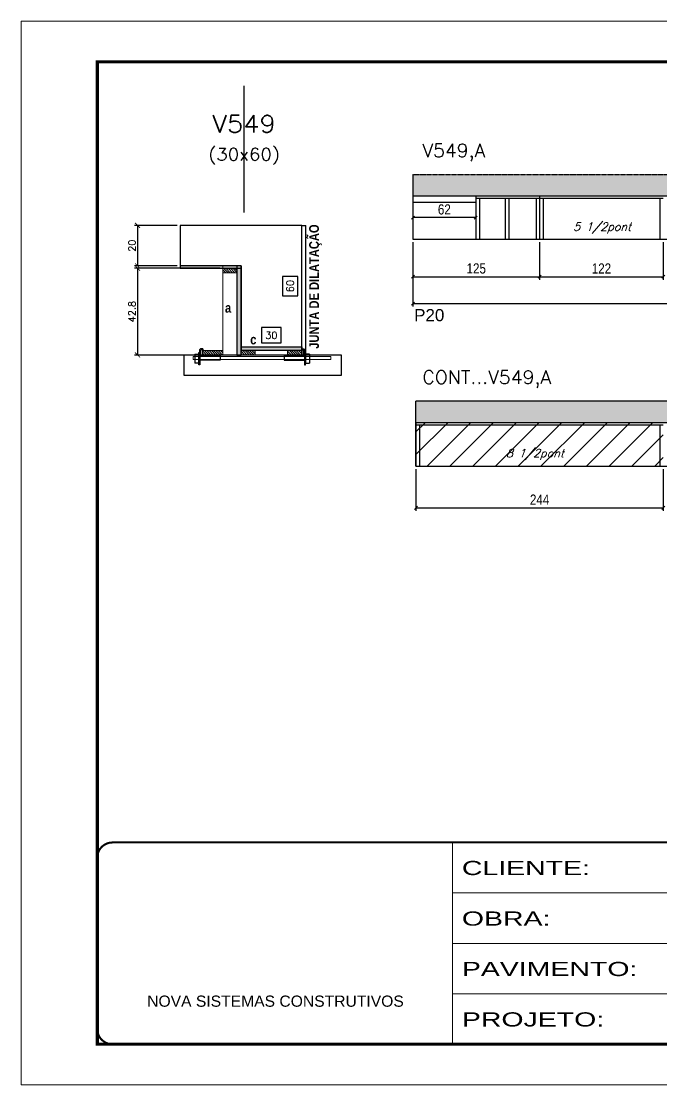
# Model space of a CAD drawing. Extents: x -21493 to -15213, y -12134 to 11887.
# Drawn here: x -18323 to -17692, y -1797 to -747 of the extents above; entities that cross this region are included whole.
import ezdxf
from ezdxf.enums import TextEntityAlignment as Align

# ---------------------------------------------------------------- set-up
doc = ezdxf.new("R2010")
doc.units = 0
for name, pattern in [('CONTINUO', [0]), ('DASHED', [0.75, 0.5, -0.25]), ('HIDDEN', [0.375, 0.25, -0.125])]:
    doc.linetypes.add(name, pattern=pattern)
for name, color, linetype in [('5', 5, 'Continuous'), ('barrote', 251, 'Continuous'), ('COTA', 241, 'Continuous'), ('Cota Seção (2x)', 4, 'Continuous'), ('detalhes', 4, 'Continuous'), ('Painéis', 200, 'Continuous'), ('presilha', 1, 'Continuous'), ('Reaproveitamento', 251, 'Continuous'), ('SARR_2.2x7', 40, 'Continuous'), ('SARR_3.5x7', 81, 'Continuous'), ('texto', 7, 'Continuous'), ('Texto de Titulo', 7, 'Continuous'), ('Texto Qtd Sarr', 242, 'Continuous')]:
    doc.layers.add(name, color=color, linetype=linetype)
for name, color, linetype, lineweight in [('CONCRETO', 251, 'Continuous', 25), ('Folhas', 255, 'Continuous', 9), ('Hachura', 251, 'Continuous', 9), ('Madeira', 126, 'Continuous', 18), ('SARRAFO DE PRESSAO', 251, 'DASHED', 9), ('SCO-___-LAJ', 2, 'Continuous', 0), ('Texto Seção', 7, 'Continuous', 15)]:
    doc.layers.add(name, color=color, linetype=linetype, lineweight=lineweight)
doc.styles.add('ARIAL', font='arial.ttf')
doc.styles.add('COTA TECNICA', font='techl___.ttf', dxfattribs={"height": 10})
doc.styles.add('COTA TECNICA-50', font='techl___.ttf', dxfattribs={"height": 9})
doc.styles.add('REGUA-120', font='ROMANS.shx', dxfattribs={"height": 15})
doc.styles.add('Romans', font='romans.shx')
doc.styles.get("Standard").update_dxf_attribs({"font": 'arial.ttf'})
doc.styles.add('TECNICA', font='techb___.ttf', dxfattribs={"height": 10})
doc.styles.add('Tecnologia', font='')
doc.styles.get('Tecnologia').set_extended_font_data('Forgotten Futurist')
doc.dimstyles.new('COTA PAINEL-50', dxfattribs={"dimtxt": 9, "dimasz": 3, "dimexe": 3, "dimexo": 3, "dimgap": 3, "dimtad": 1, "dimdec": 1, "dimzin": 12, "dimdsep": 46, "dimtxsty": 'COTA TECNICA-50', "dimblk1": 'OBLIQUE', "dimblk2": 'OBLIQUE', "dimsah": 1, "dimcen": 0.9, "dimclrd": 4, "dimclre": 4, "dimclrt": 240, "dimadec": 1, "dimazin": 3, "dimtfac": 1, "dimtdec": 1, "dimtmove": 0, "dimatfit": 3, "dimfxl": 1, "dimtolj": 1, "dimtzin": 12, "dimarcsym": 0})
doc.dimstyles.new('Cota Seção (2x)', dxfattribs={"dimtxt": 7, "dimasz": 5, "dimexe": 3, "dimexo": 3, "dimgap": 2, "dimtad": 3, "dimdec": 1, "dimlfac": 0.5, "dimzin": 12, "dimdsep": 46, "dimtxsty": 'Romans', "dimblk": 'ARCHTICK', "dimcen": 0, "dimclrd": 4, "dimclre": 4, "dimclrt": 1, "dimadec": 1, "dimazin": 3, "dimtfac": 1, "dimtdec": 1, "dimtmove": 0, "dimatfit": 3, "dimldrblk": 'OBLIQUE', "dimfxl": 1, "dimtolj": 1, "dimtzin": 12, "dimarcsym": 0})
doc.dimstyles.new('Cota Seção interna', dxfattribs={"dimtxt": 7, "dimasz": 6, "dimexe": 0.18, "dimexo": 2, "dimgap": -4, "dimtad": 3, "dimdec": 1, "dimlfac": 0.5, "dimzin": 12, "dimdsep": 46, "dimtxsty": 'Romans', "dimblk": 'ARCHTICK', "dimcen": 0.09, "dimse1": 1, "dimse2": 1, "dimsd1": 1, "dimsd2": 1, "dimclrd": 180, "dimclre": 5, "dimclrt": 1, "dimadec": 0, "dimazin": 3, "dimtfac": 1, "dimtdec": 1, "dimtofl": 0, "dimtmove": 0, "dimatfit": 3, "dimldrblk": 'ARCHTICK', "dimfxl": 1, "dimtolj": 1, "dimtzin": 0, "dimarcsym": 0})
doc.dimstyles.new('PAINEL', dxfattribs={"dimtxt": 10, "dimasz": 3, "dimexe": 3, "dimexo": 3, "dimgap": 3, "dimtad": 1, "dimdec": 1, "dimzin": 12, "dimdsep": 46, "dimtxsty": 'COTA TECNICA', "dimblk1": 'OBLIQUE', "dimblk2": 'OBLIQUE', "dimsah": 1, "dimcen": 0.9, "dimclrd": 4, "dimclre": 4, "dimclrt": 240, "dimadec": 1, "dimazin": 3, "dimtfac": 1, "dimtdec": 1, "dimtmove": 0, "dimatfit": 3, "dimfxl": 1, "dimtolj": 1, "dimtzin": 12, "dimarcsym": 0})

# ---------------------------------------------------------------- blocks, each defined once
blk = doc.blocks.new('titulo1')
at = {"layer": 'Defpoints', "color": 252, "linetype": 'HIDDEN', "ltscale": 2}
blk.add_line((0, 0), (0, 125), dxfattribs=at)
at = {"layer": 'Defpoints', "style": 'Romans', "oblique": 15}
blk.add_attdef('FOLHA', text='', height=10, dxfattribs=at).set_placement((0, 15.6), align=Align.MIDDLE_CENTER)
at = {"layer": 'Texto Qtd Sarr', "color": 3, "style": 'Romans', "oblique": 15}
for tag, height, p in [('TITULO', 17, (0, 71.4)), ('SEÇÃO', 12, (0, 41.5))]:
    blk.add_attdef(tag, text='', height=height, dxfattribs=at).set_placement(p, align=Align.MIDDLE_CENTER)
blk = doc.blocks.new('PRESILHA METÁLICA 1')
at = {"layer": 'presilha'}
for p, q in [((7.5, 10.6), (7.5, 19.9)), ((12, 21), (8.6, 21)), ((9, 11.6), (9, 18.9)), ((12, 19.5), (9.6, 19.5)), ((12, 21), (12, 19.5)), ((0, 13), (6, 13)), ((0, 13), (0, 0)), ((6, 0), (0, 0)), ((6, 15.5), (7.5, 15.5)), ((6, -2.5), (6, 15.5)), ((6, 13), (6, 0)), ((7.5, 15.5), (7.5, -2.5)), ((37.5, 4.1), (7.5, 4.1)), ((37.5, 11), (9.6, 11)), ((37.5, 11), (37.5, 4.1)), ((7.5, -2.5), (6, -2.5))]:
    blk.add_line(p, q, dxfattribs=at)
for centre, radius, start, end in [((8.6, 19.9), 1.14, 90, 180), ((9.6, 18.9), 0.57, 90, 180), ((9.6, 11.6), 0.57, 180, 270)]:
    blk.add_arc(centre, radius, start, end, dxfattribs=at)
blk = doc.blocks.new('*D76')
at = {"layer": 'Cota Seção (2x)', "color": 180, "lineweight": -2, "transparency": 16777216}
for p, q in [((-18066.9, -1049.6), (-18086.3, -1049.6)), ((-18086.3, -1049.6), (-18086.3, -1064.6)), ((-18066.9, -1064.6), (-18066.9, -1049.6)), ((-18086.3, -1064.6), (-18066.9, -1064.6))]:
    blk.add_line(p, q, dxfattribs=at)
at = {"layer": 'Defpoints', "color": 0, "transparency": 16777216}
for p in [(-18046.6, -1068.6), (-18106.6, -1076.6), (-18046.6, -1076.6)]:
    blk.add_point(p, dxfattribs=at)
at = {"layer": 'Cota Seção (2x)', "color": 1, "transparency": 16777216, "insert": (-18076.6, -1057.1), "char_height": 7, "attachment_point": 5, "style": 'Romans'}
blk.add_mtext('\\A1;30', dxfattribs=at)
blk = doc.blocks.new('_ArchTick')
at = {"color": 0, "linetype": 'ByBlock', "const_width": 0.15}
blk.add_lwpolyline([(-0.5, -0.5), (0.5, 0.5)], dxfattribs=at)
blk = doc.blocks.new('*D683')
at = {"layer": 'COTA', "color": 4, "lineweight": -2, "transparency": 16777216}
for p, q in [((-18127.6, -991), (-18211.7, -991)), ((-18208.7, -991), (-18208.7, -1076.6)), ((-18127.6, -1076.6), (-18211.7, -1076.6))]:
    blk.add_line(p, q, dxfattribs=at)
at = {"layer": 'Defpoints', "color": 0, "transparency": 16777216}
for p in [(-18124.6, -991), (-18208.7, -1076.6), (-18124.6, -1076.6)]:
    blk.add_point(p, dxfattribs=at)
at = {"layer": 'COTA', "color": 4, "lineweight": -2, "transparency": 16777216, "xscale": 5, "yscale": 5, "zscale": 5}
for p, rotation in [((-18208.7, -991), 90), ((-18208.7, -1076.6), 270)]:
    blk.add_blockref('_ArchTick', p, dxfattribs=dict(at, rotation=rotation))
at = {"layer": 'COTA', "color": 1, "transparency": 16777216, "insert": (-18214.2, -1033.8), "char_height": 7, "attachment_point": 5, "rotation": 90, "style": 'Romans'}
blk.add_mtext('\\A1;42.8', dxfattribs=at)
blk = doc.blocks.new('_Oblique')
at = {"color": 0, "linetype": 'ByBlock', "lineweight": -2}
blk.add_line((-0.5, -0.5), (0.5, 0.5), dxfattribs=at)
blk = doc.blocks.new('*D684')
at = {"layer": 'COTA', "color": 4, "lineweight": -2, "transparency": 16777216}
for p, q in [((-18169.6, -948.6), (-18211.7, -948.6)), ((-18208.7, -948.6), (-18208.7, -988.6)), ((-18169.6, -988.6), (-18211.7, -988.6))]:
    blk.add_line(p, q, dxfattribs=at)
at = {"layer": 'Defpoints', "color": 0, "transparency": 16777216}
for p in [(-18166.6, -948.6), (-18208.7, -988.6), (-18166.6, -988.6)]:
    blk.add_point(p, dxfattribs=at)
at = {"layer": 'COTA', "color": 4, "lineweight": -2, "transparency": 16777216, "xscale": 5, "yscale": 5, "zscale": 5}
for p, rotation in [((-18208.7, -948.6), 90), ((-18208.7, -988.6), 270)]:
    blk.add_blockref('_ArchTick', p, dxfattribs=dict(at, rotation=rotation))
at = {"layer": 'COTA', "color": 1, "transparency": 16777216, "insert": (-18214.2, -968.6), "char_height": 7, "attachment_point": 5, "rotation": 90, "style": 'Romans'}
blk.add_mtext('\\A1;20', dxfattribs=at)
blk = doc.blocks.new('*D685')
at = {"layer": 'Cota Seção (2x)', "color": 180, "lineweight": -2, "transparency": 16777216}
for p, q in [((-18050.6, -999.1), (-18065.6, -999.1)), ((-18065.6, -999.1), (-18065.6, -1018.1)), ((-18050.6, -1018.1), (-18050.6, -999.1)), ((-18065.6, -1018.1), (-18050.6, -1018.1))]:
    blk.add_line(p, q, dxfattribs=at)
at = {"layer": 'Defpoints', "color": 0, "transparency": 16777216}
for p in [(-18046.6, -948.6), (-18046.6, -1068.6), (-18046.6, -1068.6)]:
    blk.add_point(p, dxfattribs=at)
at = {"layer": 'Cota Seção (2x)', "color": 1, "transparency": 16777216, "insert": (-18058.1, -1008.6), "char_height": 7, "attachment_point": 5, "rotation": 90, "style": 'Romans'}
blk.add_mtext('\\A1;60', dxfattribs=at)
blk = doc.blocks.new('*D75')
at = {"layer": 'COTA', "color": 4, "linetype": 'ByBlock', "lineweight": -2, "transparency": 16777216}
for p, q in [((-17937, -965.3), (-17937, -1002.3)), ((-17812, -965.3), (-17812, -1002.3)), ((-17937, -999.3), (-17812, -999.3))]:
    blk.add_line(p, q, dxfattribs=at)
at = {"layer": 'Defpoints', "color": 0, "linetype": 'ByBlock', "transparency": 16777216}
for p in [(-17937, -962.3), (-17812, -962.3), (-17812, -999.3)]:
    blk.add_point(p, dxfattribs=at)
at = {"layer": 'COTA', "color": 4, "linetype": 'ByBlock', "lineweight": -2, "transparency": 16777216, "xscale": 3, "yscale": 3, "zscale": 3, "rotation": 180}
blk.add_blockref('_Oblique', (-17937, -999.3), dxfattribs=at)
at = {"layer": 'COTA', "color": 4, "linetype": 'ByBlock', "lineweight": -2, "transparency": 16777216, "xscale": 3, "yscale": 3, "zscale": 3}
blk.add_blockref('_Oblique', (-17812, -999.3), dxfattribs=at)
at = {"layer": 'COTA', "color": 240, "linetype": 'ByBlock', "transparency": 16777216, "insert": (-17874.5, -991.2), "char_height": 10, "attachment_point": 5, "style": 'COTA TECNICA'}
blk.add_mtext('\\A1;125', dxfattribs=at)
blk = doc.blocks.new('*D668')
at = {"layer": 'COTA', "color": 4, "linetype": 'ByBlock', "lineweight": -2, "transparency": 16777216}
for p, q in [((-17937, -965.3), (-17937, -1028.8)), ((-17258, -965.3), (-17258, -1028.8)), ((-17937, -1025.8), (-17258, -1025.8))]:
    blk.add_line(p, q, dxfattribs=at)
at = {"layer": 'Defpoints', "color": 0, "linetype": 'ByBlock', "transparency": 16777216}
for p in [(-17937, -962.3), (-17258, -962.3), (-17258, -1025.8)]:
    blk.add_point(p, dxfattribs=at)
at = {"layer": 'COTA', "color": 4, "linetype": 'ByBlock', "lineweight": -2, "transparency": 16777216, "xscale": 3, "yscale": 3, "zscale": 3, "rotation": 180}
blk.add_blockref('_Oblique', (-17937, -1025.8), dxfattribs=at)
at = {"layer": 'COTA', "color": 4, "linetype": 'ByBlock', "lineweight": -2, "transparency": 16777216, "xscale": 3, "yscale": 3, "zscale": 3}
blk.add_blockref('_Oblique', (-17258, -1025.8), dxfattribs=at)
at = {"layer": 'COTA', "color": 240, "linetype": 'ByBlock', "transparency": 16777216, "insert": (-17597.5, -1018.1), "char_height": 9, "attachment_point": 5, "style": 'COTA TECNICA-50'}
blk.add_mtext('\\A1;679', dxfattribs=at)
blk = doc.blocks.new('*D669')
at = {"layer": 'COTA', "color": 4, "lineweight": -2, "ltscale": 25, "transparency": 16777216}
for p, q in [((-17934, -1189.2), (-17934, -1230.5)), ((-17690, -1189.2), (-17690, -1230.5)), ((-17934, -1227.5), (-17690, -1227.5))]:
    blk.add_line(p, q, dxfattribs=at)
at = {"layer": 'Defpoints', "color": 0, "ltscale": 25, "transparency": 16777216}
for p in [(-17934, -1186.2), (-17690, -1186.2), (-17690, -1227.5)]:
    blk.add_point(p, dxfattribs=at)
at = {"layer": 'COTA', "color": 4, "lineweight": -2, "ltscale": 25, "transparency": 16777216, "xscale": 3, "yscale": 3, "zscale": 3, "rotation": 180}
blk.add_blockref('_Oblique', (-17934, -1227.5), dxfattribs=at)
at = {"layer": 'COTA', "color": 4, "lineweight": -2, "ltscale": 25, "transparency": 16777216, "xscale": 3, "yscale": 3, "zscale": 3}
blk.add_blockref('_Oblique', (-17690, -1227.5), dxfattribs=at)
at = {"layer": 'COTA', "color": 240, "ltscale": 25, "transparency": 16777216, "insert": (-17812, -1219.4), "char_height": 10, "attachment_point": 5, "style": 'COTA TECNICA'}
blk.add_mtext('\\A1;244', dxfattribs=at)
blk = doc.blocks.new('*D702')
at = {"layer": 'COTA', "color": 4, "lineweight": -2, "ltscale": 25, "transparency": 16777216}
for p, q in [((-17937, -928.5), (-17937, -944)), ((-17875, -928.5), (-17875, -944)), ((-17875, -941), (-17937, -941))]:
    blk.add_line(p, q, dxfattribs=at)
at = {"layer": 'Defpoints', "color": 0, "ltscale": 25, "transparency": 16777216}
for p in [(-17937, -925.5), (-17875, -925.5), (-17937, -941)]:
    blk.add_point(p, dxfattribs=at)
at = {"layer": 'COTA', "color": 4, "lineweight": -2, "ltscale": 25, "transparency": 16777216, "xscale": 3, "yscale": 3, "zscale": 3, "rotation": 180}
blk.add_blockref('_Oblique', (-17937, -941), dxfattribs=at)
at = {"layer": 'COTA', "color": 4, "lineweight": -2, "ltscale": 25, "transparency": 16777216, "xscale": 3, "yscale": 3, "zscale": 3}
blk.add_blockref('_Oblique', (-17875, -941), dxfattribs=at)
at = {"layer": 'COTA', "color": 240, "ltscale": 25, "transparency": 16777216, "insert": (-17906, -932.9), "char_height": 10, "attachment_point": 5, "style": 'COTA TECNICA'}
blk.add_mtext('\\A1;62', dxfattribs=at)
blk = doc.blocks.new('*D703')
at = {"layer": 'COTA', "color": 4, "lineweight": -2, "ltscale": 25, "transparency": 16777216}
for p, q in [((-17812, -965.3), (-17812, -1002.3)), ((-17690, -965.3), (-17690, -1002.3)), ((-17812, -999.3), (-17690, -999.3))]:
    blk.add_line(p, q, dxfattribs=at)
at = {"layer": 'Defpoints', "color": 0, "ltscale": 25, "transparency": 16777216}
for p in [(-17812, -962.3), (-17690, -962.3), (-17690, -999.3)]:
    blk.add_point(p, dxfattribs=at)
at = {"layer": 'COTA', "color": 4, "lineweight": -2, "ltscale": 25, "transparency": 16777216, "xscale": 3, "yscale": 3, "zscale": 3, "rotation": 180}
blk.add_blockref('_Oblique', (-17812, -999.3), dxfattribs=at)
at = {"layer": 'COTA', "color": 4, "lineweight": -2, "ltscale": 25, "transparency": 16777216, "xscale": 3, "yscale": 3, "zscale": 3}
blk.add_blockref('_Oblique', (-17690, -999.3), dxfattribs=at)
at = {"layer": 'COTA', "color": 240, "ltscale": 25, "transparency": 16777216, "insert": (-17751, -991.2), "char_height": 10, "attachment_point": 5, "style": 'COTA TECNICA'}
blk.add_mtext('\\A1;122', dxfattribs=at)
blk = doc.blocks.new('9999999999')
at = {"color": 30, "linetype": 'CONTINUO'}
for p, q in [((98564.6, 34230.2), (98564.6, 34429.4)), ((98564.6, 34379.6), (99584, 34379.6)), ((98564.6, 34329.8), (99488, 34329.8)), ((98564.6, 34280), (99488, 34280))]:
    blk.add_line(p, q, dxfattribs=at)
at = {"color": 30, "linetype": 'CONTINUO', "const_width": 2}
blk.add_lwpolyline([(99584, 34230.2), (99584, 34414.4, 0.414214), (99569, 34429.4), (98229, 34429.4, 0.414214), (98214, 34414.4), (98214, 34245.2, 0.414214), (98229, 34230.2), (99584, 34230.2)], format="xyb", dxfattribs=at)
at = {"layer": 'Folhas'}
blk.add_lwpolyline([(98139, 34190.2), (99624, 34190.2), (99624, 35240.2), (98139, 35240.2)], close=True, dxfattribs=at)
at = {"layer": 'Folhas', "color": 30, "const_width": 3}
blk.add_lwpolyline([(98214, 34230.2), (99584, 34230.2), (99584, 35200.2), (98214, 35200.2)], close=True, dxfattribs=at)
at = {"color": 7, "linetype": 'Continuous', "ltscale": 5, "style": 'ARIAL'}
blk.add_text('NOVA SISTEMAS CONSTRUTIVOS', height=11.059, dxfattribs=at).set_placement((98263.2, 34267.2))
at = {"layer": 'Folhas', "color": 7, "style": 'Tecnologia', "width": 1.5}
for s, p in [('CLIENTE:', (98573.7, 34397.2)), ('OBRA:', (98573.7, 34347.3)), ('PAVIMENTO:', (98573.7, 34297.5)), ('PROJETO:', (98573.7, 34247.7))]:
    blk.add_text(s, height=14, dxfattribs=at).set_placement(p)

msp = doc.modelspace()

# ---------------------------------------------------------------- hatches: boundary and pattern name
at = {"layer": 'COTA', "linetype": 'ByBlock'}
h = msp.add_hatch(dxfattribs=at)
h.set_pattern_fill('AR-CONC', color=256, scale=0.03)
h.set_pattern_definition([(50, (-158644.1976, -31787.143), (5.46554007, -0.47817257), [0.5715, -6.2865]), (355, (-158644.1976, -31787.143), (-1.05730264, 5.73170536), [0.4572, -5.02921753]), (100.4514447, (-158643.742, -31787.1827), (4.40823741, 5.25353256), [0.48570026, -5.34270734]), (46.1842, (-158644.1976, -31785.619), (8.13237123, -1.26126984), [0.85725, -9.42975]), (96.6355576, (-158643.52, -31785.724), (7.122124, 7.42278374), [0.7285507, -8.01406824]), (351.184151, (-158644.198, -31785.619), (7.122124, 7.42278374), [0.685799, -7.54379196]), (21, (-158643.4356, -31786), (4.54843174, -3.06795595), [0.5715, -6.2865]), (326, (-158643.4356, -31786), (1.85406085, 5.52563898), [0.4572, -5.0292]), (71.451445, (-158643.0566, -31786.2555), (6.40249258, 2.45768307), [0.48570026, -5.34269813]), (37.5, (-158644.1976, -31787.1429), (0.092658098, 2.536651166), [0, -4.96824, 0, -5.1054, 0, -5.04825]), (7.5, (-158644.1976, -31787.143), (2.004589875, 3.005417245), [0, -2.91084, 0, -4.85394, 0, -1.92405]), (327.5, (-158645.8969, -31787.1429), (4.067717855, -0.17186232), [0, -1.905, 0, -5.9436, 0, -7.8867]), (317.5, (-158646.659, -31787.143), (4.44387544, 0.76279473), [0, -2.4765, 0, -3.94716, 0, -5.6007])])
h.paths.add_polyline_path([(-17445.99, -898.34), (-17936.99, -898.34), (-17936.99, -919.54), (-17445.99, -919.54), (-17376.99, -919.54), (-17376.99, -940.34), (-17257.99, -940.34), (-17257.99, -962.22), (-17227.99, -962.34), (-17227.99, -940.34), (-17108.99, -940.34), (-17108.99, -919.54), (-17005.49, -919.54), (-17005.49, -898.34)])
h.paths.add_polyline_path([(-17089.07, -946.65), (-17089.07, -912.72), (-17109.65, -912.72), (-17109.65, -946.65)], flags=25)
h.paths.add_polyline_path([(-17180.18, -926.66), (-17157.37, -926.66), (-17157.37, -906.07), (-17180.18, -906.07)], flags=24)
h.paths.add_polyline_path([(-17329.18, -926.66), (-17306.37, -926.66), (-17306.37, -906.07), (-17329.18, -906.07)], flags=24)
h = msp.add_hatch(dxfattribs=at)
h.set_pattern_fill('AR-CONC', color=256, scale=0.03)
h.set_pattern_definition([(50, (-155460.6976, -29216.8356), (5.46554007, -0.47817257), [0.5715, -6.2865]), (355, (-155460.6976, -29216.8356), (-1.05730264, 5.73170536), [0.4572, -5.02921753]), (100.4514447, (-155460.242, -29216.8755), (4.40823741, 5.25353256), [0.48570026, -5.34270734]), (46.1842, (-155460.6976, -29215.3116), (8.13237123, -1.26126984), [0.85725, -9.42975]), (96.6355576, (-155460.02, -29215.417), (7.122124, 7.42278374), [0.7285507, -8.01406824]), (351.184151, (-155460.698, -29215.312), (7.122124, 7.42278374), [0.685799, -7.54379196]), (21, (-155459.9356, -29215.6926), (4.54843174, -3.06795595), [0.5715, -6.2865]), (326, (-155459.9356, -29215.6926), (1.85406085, 5.52563898), [0.4572, -5.0292]), (71.451445, (-155459.5566, -29215.9483), (6.40249258, 2.45768307), [0.48570026, -5.34269813]), (37.5, (-155460.6976, -29216.8356), (0.092658098, 2.536651166), [0, -4.96824, 0, -5.1054, 0, -5.04825]), (7.5, (-155460.6976, -29216.8356), (2.004589875, 3.005417245), [0, -2.91084, 0, -4.85394, 0, -1.92405]), (327.5, (-155462.3969, -29216.8356), (4.067717855, -0.17186232), [0, -1.905, 0, -5.9436, 0, -7.8867]), (317.5, (-155463.159, -29216.8356), (4.44387544, 0.76279473), [0, -2.4765, 0, -3.94716, 0, -5.6007])])
h.paths.add_polyline_path([(-17182.49, -1143.44), (-17182.49, -1122.24), (-17933.99, -1122.24), (-17933.99, -1143.44)])
at = {"layer": 'Hachura'}
h = msp.add_hatch(color=256, dxfattribs=at)
h.dxf.hatch_style = 1
h.paths.add_polyline_path([(-18106.58, -991.01), (-18106.58, -988.61), (-18166.58, -988.61), (-18166.58, -991.01)])
h = msp.add_hatch(dxfattribs=at)
h.set_pattern_fill('ANSI31', color=256, scale=0.5, angle=270, style=0)
h.set_pattern_definition([(315, (4781.2356, -9298.649), (1.12253202, 1.12253202), [])])
h.paths.add_polyline_path([(-18124.58, -995.41), (-18124.58, -991.01), (-18110.58, -991.01), (-18110.58, -995.41)])
h = msp.add_hatch(color=256, dxfattribs=at)
h.dxf.hatch_style = 1
h.paths.add_polyline_path([(-18106.58, -988.61), (-18110.58, -988.61), (-18110.58, -1076.61), (-18106.58, -1076.61)])
h = msp.add_hatch(color=256, dxfattribs=at)
h.dxf.hatch_style = 1
h.paths.add_polyline_path([(-18106.58, -1072.21), (-18106.58, -1068.61), (-18046.62, -1068.61), (-18046.62, -1072.21)])
h = msp.add_hatch(dxfattribs=at)
h.set_pattern_fill('ANSI31', color=256, scale=0.5, angle=270, style=0)
h.set_pattern_definition([(315, (4747.2356, -9306.249), (1.12253202, 1.12253202), [])])
h.paths.add_polyline_path([(-18124.58, -1076.61), (-18124.58, -1072.21), (-18144.58, -1072.21), (-18144.58, -1076.61)])
h = msp.add_hatch(dxfattribs=at)
h.set_pattern_fill('ANSI31', color=256, scale=0.5, angle=270, style=0)
h.set_pattern_definition([(315, (4850.0376, -9306.249), (1.12253202, 1.12253202), [])])
h.paths.add_polyline_path([(-18106.58, -1076.61), (-18106.58, -1072.21), (-18092.58, -1072.21), (-18092.58, -1076.61)])
h = msp.add_hatch(dxfattribs=at)
h.set_pattern_fill('ANSI31', color=256, scale=0.5, angle=270, style=0)
h.set_pattern_definition([(315, (4896.0008, -9306.249), (1.12253202, 1.12253202), [])])
h.paths.add_polyline_path([(-18060.62, -1076.61), (-18060.62, -1072.21), (-18046.62, -1072.21), (-18046.62, -1076.61)])
at = {"layer": 'Reaproveitamento', "linetype": 'ByBlock'}
h = msp.add_hatch(dxfattribs=at)
h.set_pattern_fill('ANSI31', color=256, scale=5)
h.set_pattern_definition([(45, (-158644.198, -31787.143), (-11.2253202, 11.2253202), [])])
h.paths.add_polyline_path([(-17933.99, -1143.44), (-17933.99, -1186.24), (-17689.99, -1186.24), (-17689.99, -1143.44)])

# ---------------------------------------------------------------- linework, layer by layer
at = {"layer": 'barrote'}
msp.add_lwpolyline([(-18162.95, -1096.61), (-18007.3, -1096.61), (-18007.3, -1076.61), (-18162.95, -1076.61)], close=True, dxfattribs=at)
at = {"layer": 'CONCRETO'}
for p, q in [((-18046.58, -1076.61), (-18046.58, -948.61)), ((-18046.58, -948.61), (-18042.58, -948.61)), ((-18042.58, -1076.61), (-18042.58, -948.61))]:
    msp.add_line(p, q, dxfattribs=at)
msp.add_lwpolyline([(-18106.58, -988.61), (-18106.58, -1072.21), (-18106.58, -1072.21), (-18106.58, -1068.61), (-18046.58, -1068.61), (-18046.58, -988.61), (-18046.58, -988.61), (-18046.58, -948.61), (-18046.58, -948.61), (-18046.58, -948.61), (-18106.58, -948.61), (-18166.58, -948.61), (-18166.58, -988.61)], dxfattribs=at)
at = {"layer": 'COTA', "linetype": 'DASHED', "ltscale": 0.3}
msp.add_line((-17936.99, -898.34), (-17445.99, -898.34), dxfattribs=at)
at = {"layer": 'COTA', "linetype": 'ByBlock'}
for p, q in [((-17936.99, -898.34), (-17936.99, -919.54)), ((-17182.49, -1122.24), (-17933.99, -1122.24)), ((-17933.99, -1143.44), (-17933.99, -1122.24))]:
    msp.add_line(p, q, dxfattribs=at)
at = {"layer": 'Madeira'}
for points in [[(-18124.58, -988.61), (-18110.58, -988.61), (-18110.58, -1076.61), (-18124.58, -1076.61)], [(-18124.58, -995.41), (-18124.58, -991.01), (-18110.58, -991.01), (-18110.58, -995.41)], [(-18124.58, -1076.61), (-18124.58, -1072.21), (-18144.58, -1072.21), (-18144.58, -1076.61)], [(-18106.58, -1076.61), (-18106.58, -1072.21), (-18092.58, -1072.21), (-18092.58, -1076.61)], [(-18060.62, -1076.61), (-18060.62, -1072.21), (-18046.62, -1072.21), (-18046.62, -1076.61)]]:
    msp.add_lwpolyline(points, close=True, dxfattribs=at)
at = {"layer": 'Painéis', "linetype": 'ByBlock'}
for p, q in [((-17936.99, -919.54), (-17445.99, -919.54)), ((-17936.99, -919.54), (-17936.99, -962.34)), ((-17893.99, -919.54), (-17892.99, -919.54)), ((-17811.99, -919.54), (-17811.99, -962.34)), ((-17770.99, -919.54), (-17770.99, -919.54)), ((-17936.99, -962.34), (-17892.99, -962.34)), ((-17892.99, -962.34), (-17770.99, -962.34)), ((-17770.99, -962.34), (-17445.99, -962.34))]:
    msp.add_line(p, q, dxfattribs=at)
at = {"layer": 'Painéis', "ltscale": 25}
for p, q in [((-17182.49, -1143.44), (-17933.99, -1143.44)), ((-17933.99, -1143.44), (-17933.99, -1186.24)), ((-17933.99, -1186.24), (-17182.49, -1186.24))]:
    msp.add_line(p, q, dxfattribs=at)
at = {"layer": 'Painéis'}
for points in [[(-18106.58, -991.01), (-18106.58, -988.61), (-18166.58, -988.61), (-18166.58, -991.01)], [(-18106.58, -988.61), (-18110.58, -988.61), (-18110.58, -1076.61), (-18106.58, -1076.61)], [(-18106.58, -1072.21), (-18106.58, -1068.61), (-18046.62, -1068.61), (-18046.62, -1072.21)]]:
    msp.add_lwpolyline(points, close=True, dxfattribs=at)
at = {"layer": 'SARR_2.2x7', "linetype": 'Continuous'}
for p, q in [((-17874.99, -921.74), (-17811.99, -921.74)), ((-17811.99, -921.74), (-17689.99, -921.74)), ((-17936.99, -925.54), (-17874.99, -925.54)), ((-17933.99, -1145.64), (-17689.99, -1145.64))]:
    msp.add_line(p, q, dxfattribs=at)
at = {"layer": 'SARR_3.5x7'}
for p, q in [((-17874.99, -919.54), (-17874.99, -962.34)), ((-17871.45, -921.73), (-17871.45, -962.33)), ((-17845.89, -921.74), (-17845.89, -962.34)), ((-17842.34, -921.73), (-17842.34, -962.33)), ((-17815.49, -921.74), (-17815.49, -962.34)), ((-17808.49, -921.74), (-17808.49, -962.34)), ((-17693.49, -921.74), (-17693.49, -962.34)), ((-17933.99, -1186.24), (-17933.99, -1143.44)), ((-17930.54, -1145.64), (-17930.54, -1186.24)), ((-17693.49, -1145.64), (-17693.49, -1186.24))]:
    msp.add_line(p, q, dxfattribs=at)
at = {"layer": 'SCO-___-LAJ', "color": 1}
msp.add_lwpolyline([(-18153.95, -1077.94), (-18017.96, -1077.94), (-18017.96, -1081.14), (-18153.95, -1081.14)], close=True, dxfattribs=at)

# ---------------------------------------------------------------- block references
at = {"layer": 'presilha', "yscale": 0.6666666666666666, "zscale": 0.6666666666666666}
for p, xscale in [((-18152.16, -1084.57), 0.6666666666666666), ((-18039.04, -1084.57), -0.6666666666666666)]:
    msp.add_blockref('PRESILHA METÁLICA 1', p, dxfattribs=dict(at, xscale=xscale))
at = {"layer": 'SARRAFO DE PRESSAO', "color": 6, "linetype": 'ByBlock'}
msp.add_blockref('9999999999', (-116462.39, -35987.3), dxfattribs=at)
at = {"layer": 'Texto Seção'}
ref = msp.add_blockref('titulo1', (-18103.59, -935.9), dxfattribs=at)
ref.add_attrib('TITULO', 'V549', dxfattribs={"layer": 'Texto de Titulo', "color": 7, "height": 17, "style": 'Romans', "width": 1.1}).set_placement((-18103.59, -848.4), align=Align.MIDDLE_CENTER)
ref.add_attrib('SEÇÃO', '(30x60)', dxfattribs={"layer": 'Texto de Titulo', "color": 7, "height": 12, "style": 'Romans', "width": 1.1}).set_placement((-18103.59, -878.4), align=Align.MIDDLE_CENTER)

# ---------------------------------------------------------------- texts
at = {"layer": '5', "linetype": 'Continuous'}
msp.add_text('P20', height=12, rotation=359.99996, dxfattribs=at).set_placement((-17935.8, -1043.24))
at = {"layer": 'detalhes', "style": 'TECNICA'}
msp.add_text('JUNTA DE DILATAÇÃO', height=9.6, rotation=90, dxfattribs=at).set_placement((-18029.74, -1070.41))
for s, p in [('a', (-18122.41, -1034.8)), ('c', (-18097.51, -1066.11))]:
    msp.add_text(s, height=9.6, dxfattribs=at).set_placement(p)
at = {"layer": 'texto', "color": 2, "char_height": 8, "attachment_point": 5, "style": 'Romans'}
for s, insert in [('{\\Q19;\\C256;5 1/2pont}', (-17750.32, -951.2)), ('{\\Q19;\\C256;8 1/2pont}', (-17816.6, -1174.75))]:
    msp.add_mtext(s, dxfattribs=dict(at, insert=insert))
at = {"layer": 'Texto Seção', "style": 'REGUA-120', "width": 1.05}
for s, p in [('V549,A', (-17927.67, -881.15)), ('CONT...V549,A', (-17927.67, -1105.06))]:
    msp.add_text(s, height=13, dxfattribs=at).set_placement(p)

# ---------------------------------------------------------------- dimensions: what is measured, and where the dimension line sits
at = {"layer": 'COTA', "ltscale": 25}
for base, p1, p2, picture, middle in [((-17936.99, -941.05), (-17874.99, -925.54), (-17936.99, -925.54), '*D702', (-17905.99, -932.95)), ((-17689.99, -999.29), (-17811.99, -962.34), (-17689.99, -962.34), '*D703', (-17750.99, -991.23)), ((-17689.99, -1227.51), (-17933.99, -1186.24), (-17689.99, -1186.24), '*D669', (-17811.99, -1219.44))]:
    dim = msp.add_linear_dim(base=base, p1=p1, p2=p2, dimstyle='PAINEL', dxfattribs=at)
    dim.commit()
    dim.dimension.update_dxf_attribs({"geometry": picture, "text_midpoint": middle})
at = {"layer": 'COTA'}
dim = msp.add_linear_dim(base=(-18208.68, -988.61), p1=(-18166.58, -948.61), p2=(-18166.58, -988.61), angle=90, dimstyle='Cota Seção (2x)', dxfattribs=at)
dim.commit()
dim.dimension.update_dxf_attribs({"geometry": '*D684', "text_midpoint": (-18214.18, -968.61)})
at = {"layer": 'COTA', "linetype": 'ByBlock'}
for base, p2, dimstyle, override, picture, middle in [((-17811.99, -999.29), (-17811.99, -962.34), 'PAINEL', {"dimtmove": 1}, '*D75', (-17874.49, -991.18)), ((-17257.99, -1025.77), (-17257.99, -962.34), 'COTA PAINEL-50', {"dimarcsym": 1}, '*D668', (-17597.49, -1018.15))]:
    dim = msp.add_linear_dim(base=base, p1=(-17936.99, -962.34), p2=p2, dimstyle=dimstyle, override=override, dxfattribs=at)
    dim.commit()
    dim.dimension.update_dxf_attribs({"geometry": picture, "text_midpoint": middle})
at = {"layer": 'COTA'}
dim = msp.add_linear_dim(base=(-18208.68, -1076.61), p1=(-18124.58, -991.01), p2=(-18124.58, -1076.61), angle=90, dimstyle='Cota Seção (2x)', dxfattribs=at)
dim.commit()
dim.dimension.update_dxf_attribs({"geometry": '*D683', "text_midpoint": (-18208.68, -1033.81), "dimtype": 160})
at = {"layer": 'Cota Seção (2x)'}
dim = msp.add_linear_dim(base=(-18046.58, -1068.61), p1=(-18046.58, -948.61), p2=(-18046.62, -1068.61), angle=90, dimstyle='Cota Seção interna', dxfattribs=at)
dim.commit()
dim.dimension.update_dxf_attribs({"geometry": '*D685', "text_midpoint": (-18058.08, -1008.61)})
dim = msp.add_linear_dim(base=(-18046.58, -1068.61), p1=(-18106.58, -1076.61), p2=(-18046.58, -1076.61), dimstyle='Cota Seção interna', dxfattribs=at)
dim.commit()
dim.dimension.update_dxf_attribs({"geometry": '*D76', "text_midpoint": (-18076.6, -1068.61), "dimtype": 160})

doc.saveas('drawing.dxf')
